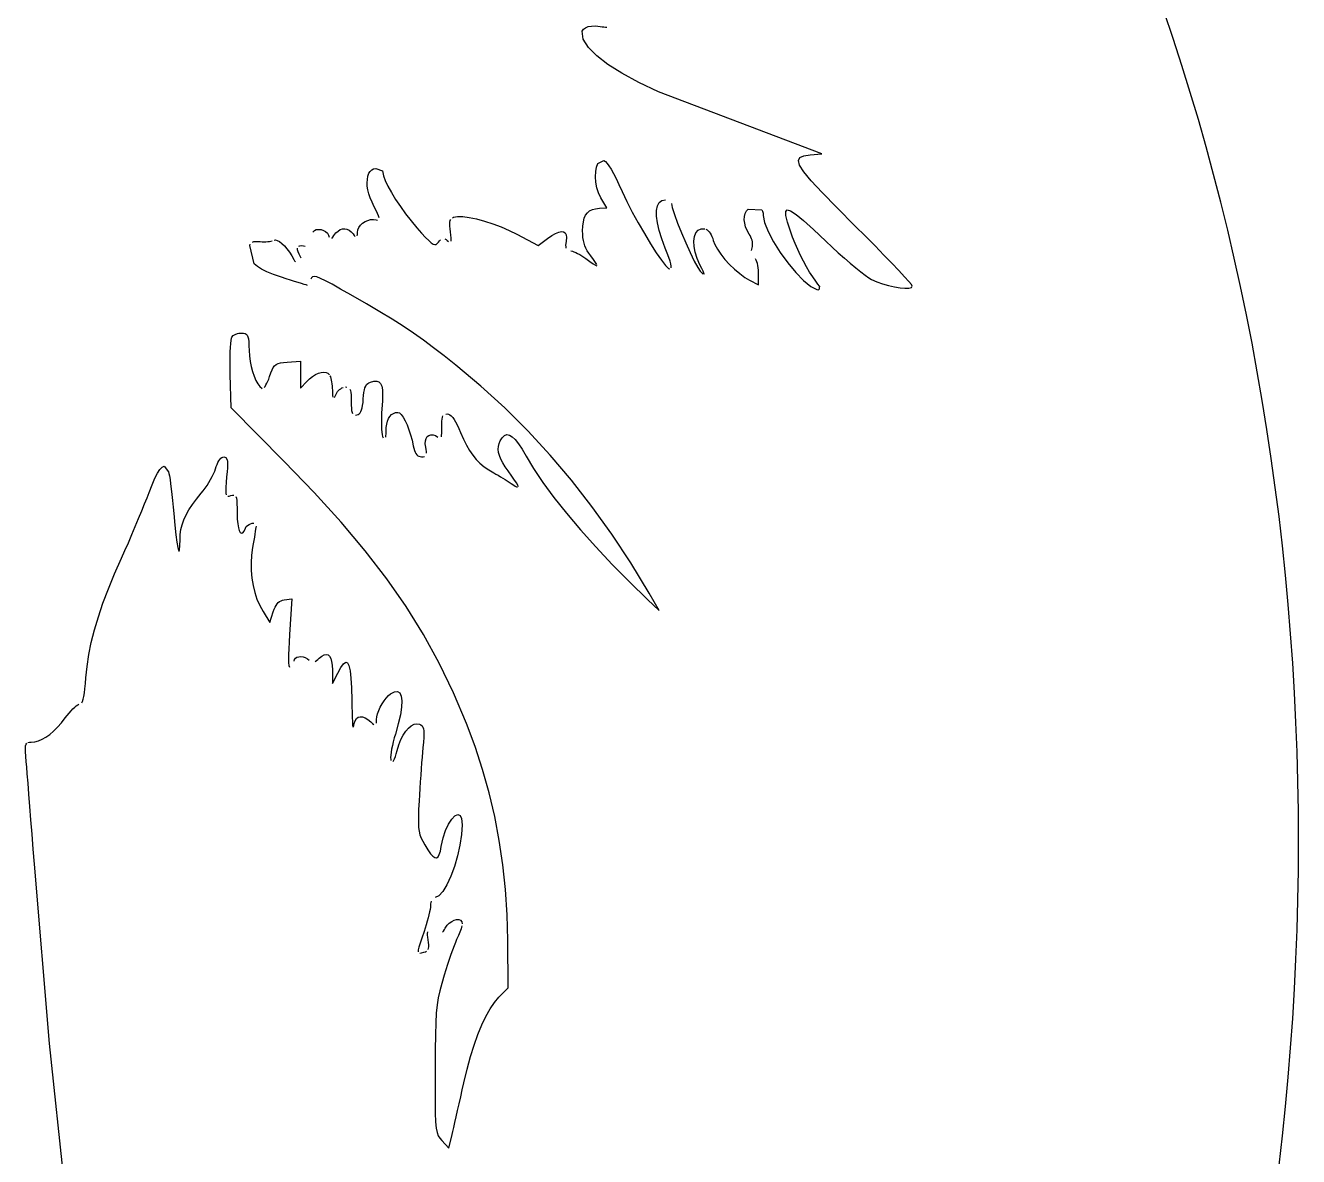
# Model space of a CAD drawing. Extents: x -128 to 128, y -84 to 84.
# Drawn here: x -58.8 to -33.46, y 42.57 to 65.08 of the extents above; entities that cross this region are included whole.
import ezdxf

# ---------------------------------------------------------------- set-up
doc = ezdxf.new("R2010")
doc.units = 0
doc.header["$MEASUREMENT"] = 0
doc.layers.get('0').update_dxf_attribs({"linetype": 'CONTINUOUS'})

msp = doc.modelspace()

# ---------------------------------------------------------------- linework, layer by layer
for p, q in [((-35.958, 64.817), (-36.137, 65.346)), ((-47.72, 64.963), (-47.695, 65.002)), ((-47.7, 64.802), (-47.72, 64.963)), ((-47.695, 65.002), (-47.654, 65.033)), ((-47.654, 65.033), (-47.6, 65.054)), ((-47.6, 65.054), (-47.532, 65.066)), ((-47.532, 65.066), (-47.452, 65.067)), ((-47.452, 65.067), (-47.361, 65.057)), ((-47.361, 65.057), (-47.321, 65.051)), ((-47.321, 65.051), (-47.286, 65.047)), ((-47.286, 65.047), (-47.253, 65.046)), ((-47.253, 65.046), (-47.226, 65.046)), ((-47.59, 64.64), (-47.7, 64.802)), ((-47.425, 64.474), (-47.59, 64.64)), ((-35.784, 64.283), (-35.958, 64.817)), ((-47.205, 64.303), (-47.425, 64.474)), ((-46.928, 64.126), (-47.205, 64.303)), ((-46.593, 63.943), (-46.928, 64.126)), ((-35.617, 63.746), (-35.784, 64.283)), ((-46.199, 63.754), (-46.593, 63.943)), ((-42.947, 62.522), (-46.199, 63.754)), ((-35.455, 63.205), (-35.617, 63.746)), ((-35.3, 62.66), (-35.455, 63.205)), ((-35.151, 62.111), (-35.3, 62.66)), ((-47.431, 62.261), (-47.404, 62.332)), ((-47.404, 62.332), (-47.287, 62.389)), ((-47.287, 62.389), (-47.256, 62.368)), ((-47.256, 62.368), (-47.222, 62.333)), ((-47.222, 62.333), (-47.185, 62.283)), ((-43.414, 62.39), (-43.385, 62.45)), ((-43.39, 62.299), (-43.414, 62.39)), ((-43.385, 62.45), (-43.306, 62.484)), ((-43.306, 62.484), (-43.183, 62.502)), ((-43.183, 62.502), (-42.947, 62.522)), ((-51.993, 62.012), (-51.981, 62.076)), ((-51.981, 62.076), (-51.961, 62.138)), ((-51.961, 62.138), (-51.939, 62.174)), ((-51.939, 62.174), (-51.907, 62.202)), ((-51.907, 62.202), (-51.868, 62.222)), ((-51.868, 62.222), (-51.826, 62.233)), ((-51.826, 62.233), (-51.692, 62.187)), ((-51.692, 62.187), (-51.684, 62.152)), ((-51.684, 62.152), (-51.672, 62.084)), ((-51.672, 62.084), (-51.638, 61.991)), ((-47.452, 62.069), (-47.447, 62.171)), ((-47.447, 62.171), (-47.431, 62.261)), ((-47.185, 62.283), (-47.143, 62.216)), ((-47.143, 62.216), (-47.097, 62.133)), ((-47.097, 62.133), (-47.045, 62.032)), ((-43.306, 62.168), (-43.39, 62.299)), ((-43.159, 61.988), (-43.306, 62.168)), ((-35.008, 61.559), (-35.151, 62.111)), ((-51.997, 61.947), (-51.993, 62.012)), ((-51.994, 61.878), (-51.997, 61.947)), ((-51.982, 61.806), (-51.994, 61.878)), ((-51.638, 61.991), (-51.585, 61.88)), ((-51.585, 61.88), (-51.515, 61.754)), ((-47.444, 61.96), (-47.452, 62.069)), ((-47.424, 61.85), (-47.444, 61.96)), ((-47.392, 61.745), (-47.424, 61.85)), ((-47.045, 62.032), (-46.987, 61.913)), ((-46.987, 61.913), (-46.924, 61.774)), ((-42.943, 61.754), (-43.159, 61.988)), ((-51.963, 61.729), (-51.982, 61.806)), ((-51.935, 61.648), (-51.963, 61.729)), ((-51.899, 61.562), (-51.935, 61.648)), ((-51.515, 61.754), (-51.431, 61.617)), ((-51.431, 61.617), (-51.335, 61.474)), ((-47.346, 61.65), (-47.392, 61.745)), ((-47.228, 61.449), (-47.346, 61.65)), ((-46.924, 61.774), (-46.83, 61.577)), ((-46.83, 61.577), (-46.721, 61.366)), ((-46.185, 61.552), (-46.132, 61.593)), ((-46.132, 61.593), (-46.063, 61.607)), ((-42.653, 61.456), (-42.943, 61.754)), ((-51.855, 61.469), (-51.899, 61.562)), ((-51.818, 61.395), (-51.855, 61.469)), ((-51.789, 61.335), (-51.818, 61.395)), ((-51.769, 61.288), (-51.789, 61.335)), ((-51.335, 61.474), (-51.231, 61.33)), ((-51.231, 61.33), (-51.121, 61.188)), ((-47.65, 61.301), (-47.614, 61.348)), ((-47.614, 61.348), (-47.57, 61.386)), ((-47.57, 61.386), (-47.515, 61.413)), ((-47.515, 61.413), (-47.451, 61.431)), ((-47.451, 61.431), (-47.375, 61.44)), ((-47.375, 61.44), (-47.228, 61.449)), ((-46.721, 61.366), (-46.603, 61.148)), ((-46.238, 61.284), (-46.237, 61.396)), ((-46.237, 61.396), (-46.22, 61.486)), ((-46.22, 61.486), (-46.185, 61.552)), ((-45.943, 61.536), (-45.927, 61.454)), ((-45.927, 61.454), (-45.884, 61.319)), ((-45.884, 61.319), (-45.82, 61.147)), ((-44.488, 61.277), (-44.474, 61.337)), ((-44.474, 61.337), (-44.449, 61.387)), ((-44.449, 61.387), (-44.413, 61.425)), ((-44.413, 61.425), (-44.144, 61.412)), ((-44.144, 61.412), (-44.128, 61.381)), ((-44.128, 61.381), (-44.117, 61.343)), ((-44.117, 61.343), (-44.114, 61.298)), ((-43.667, 61.377), (-43.636, 61.408)), ((-43.665, 61.295), (-43.667, 61.377)), ((-43.636, 61.408), (-43.569, 61.389)), ((-43.569, 61.389), (-43.462, 61.318)), ((-43.462, 61.318), (-43.311, 61.194)), ((-42.284, 61.087), (-42.653, 61.456)), ((-34.872, 61.004), (-35.008, 61.559)), ((-52.161, 61.058), (-52.129, 61.103)), ((-52.129, 61.103), (-52.088, 61.142)), ((-52.088, 61.142), (-52.039, 61.175)), ((-52.039, 61.175), (-51.986, 61.2)), ((-51.986, 61.2), (-51.93, 61.215)), ((-51.93, 61.215), (-51.873, 61.22)), ((-51.873, 61.22), (-51.817, 61.212)), ((-51.817, 61.212), (-51.79, 61.206)), ((-51.758, 61.253), (-51.769, 61.288)), ((-51.121, 61.188), (-51.008, 61.053)), ((-50.353, 61.128), (-50.35, 61.164)), ((-50.352, 61.084), (-50.353, 61.128)), ((-50.348, 61.032), (-50.352, 61.084)), ((-50.35, 61.164), (-50.343, 61.194)), ((-50.343, 61.194), (-50.333, 61.219)), ((-50.299, 61.253), (-50.276, 61.264)), ((-50.276, 61.264), (-50.201, 61.278)), ((-50.201, 61.278), (-50.096, 61.276)), ((-50.096, 61.276), (-49.968, 61.258)), ((-49.968, 61.258), (-49.822, 61.227)), ((-49.822, 61.227), (-49.664, 61.185)), ((-49.664, 61.185), (-49.499, 61.132)), ((-49.499, 61.132), (-49.333, 61.07)), ((-49.333, 61.07), (-49.171, 61.001)), ((-47.71, 60.99), (-47.706, 61.087)), ((-47.706, 61.087), (-47.695, 61.17)), ((-47.695, 61.17), (-47.677, 61.241)), ((-47.677, 61.241), (-47.65, 61.301)), ((-46.603, 61.148), (-46.48, 60.935)), ((-46.22, 61.152), (-46.238, 61.284)), ((-46.186, 61.001), (-46.22, 61.152)), ((-45.82, 61.147), (-45.741, 60.952)), ((-44.492, 61.211), (-44.488, 61.277)), ((-44.484, 61.141), (-44.492, 61.211)), ((-44.465, 61.068), (-44.484, 61.141)), ((-44.435, 60.996), (-44.465, 61.068)), ((-44.114, 61.298), (-44.088, 61.155)), ((-44.088, 61.155), (-44.016, 60.975)), ((-43.633, 61.165), (-43.665, 61.295)), ((-43.575, 60.986), (-43.633, 61.165)), ((-43.311, 61.194), (-43.115, 61.016)), ((-42.081, 60.883), (-42.284, 61.087)), ((-53.851, 60.804), (-53.822, 60.811)), ((-53.822, 60.811), (-53.785, 60.801)), ((-53.078, 60.967), (-53.048, 60.998)), ((-53.048, 60.998), (-53.009, 61.016)), ((-53.009, 61.016), (-52.963, 61.021)), ((-52.963, 61.021), (-52.914, 61.016)), ((-52.914, 61.016), (-52.867, 61.001)), ((-52.867, 61.001), (-52.824, 60.976)), ((-52.824, 60.976), (-52.789, 60.945)), ((-52.789, 60.945), (-52.765, 60.907)), ((-52.765, 60.907), (-52.756, 60.863)), ((-52.701, 60.841), (-52.682, 60.866)), ((-52.682, 60.866), (-52.658, 60.899)), ((-52.658, 60.899), (-52.618, 60.949)), ((-52.618, 60.949), (-52.575, 60.988)), ((-52.575, 60.988), (-52.532, 61.015)), ((-52.532, 61.015), (-52.488, 61.03)), ((-52.488, 61.03), (-52.444, 61.034)), ((-52.444, 61.034), (-52.4, 61.025)), ((-52.4, 61.025), (-52.357, 61.005)), ((-52.357, 61.005), (-52.316, 60.973)), ((-52.316, 60.973), (-52.276, 60.929)), ((-52.276, 60.929), (-52.253, 60.898)), ((-52.253, 60.898), (-52.234, 60.876)), ((-52.193, 60.89), (-52.191, 60.92)), ((-52.191, 60.92), (-52.19, 60.958)), ((-52.19, 60.958), (-52.182, 61.009)), ((-52.182, 61.009), (-52.161, 61.058)), ((-51.008, 61.053), (-50.913, 60.945)), ((-50.913, 60.945), (-50.835, 60.86)), ((-50.835, 60.86), (-50.773, 60.797)), ((-50.559, 60.793), (-50.54, 60.814)), ((-50.449, 60.83), (-50.428, 60.816)), ((-50.428, 60.816), (-50.403, 60.797)), ((-50.341, 60.972), (-50.348, 61.032)), ((-50.333, 60.905), (-50.341, 60.972)), ((-50.327, 60.852), (-50.333, 60.905)), ((-50.325, 60.812), (-50.327, 60.852)), ((-50.327, 60.785), (-50.325, 60.812)), ((-49.171, 61.001), (-49.02, 60.926)), ((-49.02, 60.926), (-48.595, 60.698)), ((-48.595, 60.698), (-48.407, 60.837)), ((-48.407, 60.837), (-48.321, 60.896)), ((-48.321, 60.896), (-48.246, 60.939)), ((-48.246, 60.939), (-48.182, 60.966)), ((-48.182, 60.966), (-48.129, 60.977)), ((-48.129, 60.977), (-48.088, 60.971)), ((-48.088, 60.971), (-48.058, 60.949)), ((-48.058, 60.949), (-48.04, 60.911)), ((-48.04, 60.911), (-48.033, 60.857)), ((-48.033, 60.857), (-48.038, 60.787)), ((-47.708, 60.923), (-47.71, 60.99)), ((-47.703, 60.861), (-47.708, 60.923)), ((-47.694, 60.802), (-47.703, 60.861)), ((-46.48, 60.935), (-46.358, 60.734)), ((-46.134, 60.833), (-46.186, 61.001)), ((-46.064, 60.649), (-46.134, 60.833)), ((-45.741, 60.952), (-45.655, 60.75)), ((-45.497, 60.787), (-45.484, 60.878)), ((-45.484, 60.878), (-45.456, 60.951)), ((-45.456, 60.951), (-45.412, 61.003)), ((-45.412, 61.003), (-45.352, 61.03)), ((-45.352, 61.03), (-45.277, 61.029)), ((-45.255, 61.022), (-45.232, 61.009)), ((-45.232, 61.009), (-45.211, 60.991)), ((-45.211, 60.991), (-45.19, 60.969)), ((-45.19, 60.969), (-45.17, 60.942)), ((-45.17, 60.942), (-45.152, 60.911)), ((-45.152, 60.911), (-45.135, 60.877)), ((-45.135, 60.877), (-45.121, 60.84)), ((-45.121, 60.84), (-45.109, 60.8)), ((-44.394, 60.926), (-44.435, 60.996)), ((-44.375, 60.897), (-44.394, 60.926)), ((-44.36, 60.867), (-44.375, 60.897)), ((-44.347, 60.835), (-44.36, 60.867)), ((-44.337, 60.803), (-44.347, 60.835)), ((-44.016, 60.975), (-43.909, 60.773)), ((-43.53, 60.864), (-43.575, 60.986)), ((-43.481, 60.741), (-43.53, 60.864)), ((-43.115, 61.016), (-42.868, 60.784)), ((-41.889, 60.69), (-42.081, 60.883)), ((-34.741, 60.446), (-34.872, 61.004)), ((-54.332, 60.697), (-54.327, 60.723)), ((-54.244, 60.338), (-54.332, 60.697)), ((-54.282, 60.769), (-54.255, 60.776)), ((-54.255, 60.776), (-54.22, 60.779)), ((-54.22, 60.779), (-54.177, 60.779)), ((-54.177, 60.779), (-54.126, 60.777)), ((-54.126, 60.777), (-54.088, 60.775)), ((-54.088, 60.775), (-54.049, 60.774)), ((-54.049, 60.774), (-54.012, 60.775)), ((-54.012, 60.775), (-53.976, 60.778)), ((-53.976, 60.778), (-53.943, 60.781)), ((-53.943, 60.781), (-53.913, 60.785)), ((-53.913, 60.785), (-53.888, 60.791)), ((-53.785, 60.801), (-53.742, 60.776)), ((-53.742, 60.776), (-53.695, 60.739)), ((-53.695, 60.739), (-53.645, 60.691)), ((-53.645, 60.691), (-53.594, 60.634)), ((-53.594, 60.634), (-53.544, 60.568)), ((-53.544, 60.568), (-53.497, 60.497)), ((-53.381, 60.614), (-53.383, 60.646)), ((-53.371, 60.574), (-53.381, 60.614)), ((-53.351, 60.527), (-53.371, 60.574)), ((-53.36, 60.687), (-53.336, 60.696)), ((-53.336, 60.696), (-53.303, 60.698)), ((-53.303, 60.698), (-53.261, 60.692)), ((-53.261, 60.692), (-53.234, 60.688)), ((-50.773, 60.797), (-50.724, 60.753)), ((-50.724, 60.753), (-50.684, 60.727)), ((-50.684, 60.727), (-50.653, 60.717)), ((-50.653, 60.717), (-50.627, 60.721)), ((-50.627, 60.721), (-50.603, 60.738)), ((-50.603, 60.738), (-50.579, 60.766)), ((-50.579, 60.766), (-50.559, 60.793)), ((-50.403, 60.797), (-50.378, 60.777)), ((-48.044, 60.742), (-48.047, 60.705)), ((-48.047, 60.705), (-48.046, 60.674)), ((-48.046, 60.674), (-48.042, 60.648)), ((-48.038, 60.787), (-48.044, 60.742)), ((-47.941, 60.595), (-47.914, 60.588)), ((-47.914, 60.588), (-47.882, 60.576)), ((-47.882, 60.576), (-47.847, 60.56)), ((-47.847, 60.56), (-47.808, 60.541)), ((-47.681, 60.747), (-47.694, 60.802)), ((-47.664, 60.695), (-47.681, 60.747)), ((-47.643, 60.644), (-47.664, 60.695)), ((-47.616, 60.594), (-47.643, 60.644)), ((-47.585, 60.544), (-47.616, 60.594)), ((-46.358, 60.734), (-46.244, 60.555)), ((-46.244, 60.555), (-46.142, 60.408)), ((-46.025, 60.549), (-46.064, 60.649)), ((-45.655, 60.75), (-45.568, 60.558)), ((-45.568, 60.558), (-45.487, 60.389)), ((-45.492, 60.682), (-45.497, 60.787)), ((-45.471, 60.565), (-45.492, 60.682)), ((-45.432, 60.441), (-45.471, 60.565)), ((-45.109, 60.8), (-45.078, 60.718)), ((-45.078, 60.718), (-45.026, 60.626)), ((-45.026, 60.626), (-44.958, 60.526)), ((-44.349, 60.599), (-44.345, 60.625)), ((-44.345, 60.625), (-44.337, 60.652)), ((-44.331, 60.772), (-44.337, 60.803)), ((-44.337, 60.652), (-44.331, 60.68)), ((-44.327, 60.74), (-44.331, 60.772)), ((-44.331, 60.68), (-44.327, 60.709)), ((-44.327, 60.709), (-44.327, 60.74)), ((-43.909, 60.773), (-43.775, 60.562)), ((-43.775, 60.562), (-43.625, 60.354)), ((-43.428, 60.62), (-43.481, 60.741)), ((-43.371, 60.5), (-43.428, 60.62)), ((-42.868, 60.784), (-42.745, 60.668)), ((-42.745, 60.668), (-42.622, 60.555)), ((-42.622, 60.555), (-42.5, 60.447)), ((-41.713, 60.509), (-41.889, 60.69)), ((-54.183, 60.28), (-54.244, 60.338)), ((-53.497, 60.497), (-53.455, 60.422)), ((-53.455, 60.422), (-53.441, 60.397)), ((-53.441, 60.397), (-53.425, 60.375)), ((-53.324, 60.471), (-53.351, 60.527)), ((-53.312, 60.447), (-53.324, 60.471)), ((-47.808, 60.541), (-47.768, 60.519)), ((-47.768, 60.519), (-47.727, 60.495)), ((-47.727, 60.495), (-47.686, 60.468)), ((-47.686, 60.468), (-47.646, 60.44)), ((-47.646, 60.44), (-47.563, 60.379)), ((-47.549, 60.493), (-47.585, 60.544)), ((-47.563, 60.379), (-47.499, 60.334)), ((-47.492, 60.418), (-47.549, 60.493)), ((-47.499, 60.334), (-47.454, 60.306)), ((-47.451, 60.361), (-47.492, 60.418)), ((-47.454, 60.306), (-47.428, 60.294)), ((-47.426, 60.321), (-47.451, 60.361)), ((-46.142, 60.408), (-46.058, 60.302)), ((-46.058, 60.302), (-45.998, 60.245)), ((-45.993, 60.463), (-46.025, 60.549)), ((-45.97, 60.391), (-45.993, 60.463)), ((-45.954, 60.332), (-45.97, 60.391)), ((-45.947, 60.287), (-45.954, 60.332)), ((-45.487, 60.389), (-45.418, 60.261)), ((-45.375, 60.312), (-45.432, 60.441)), ((-45.339, 60.242), (-45.375, 60.312)), ((-44.958, 60.526), (-44.876, 60.424)), ((-44.876, 60.424), (-44.783, 60.324)), ((-44.783, 60.324), (-44.685, 60.228)), ((-44.253, 60.407), (-44.266, 60.433)), ((-44.241, 60.375), (-44.253, 60.407)), ((-44.231, 60.339), (-44.241, 60.375)), ((-44.222, 60.299), (-44.231, 60.339)), ((-43.625, 60.354), (-43.467, 60.163)), ((-43.313, 60.385), (-43.371, 60.5)), ((-43.252, 60.275), (-43.313, 60.385)), ((-42.5, 60.447), (-42.384, 60.347)), ((-42.384, 60.347), (-42.274, 60.255)), ((-41.554, 60.345), (-41.713, 60.509)), ((-41.417, 60.2), (-41.554, 60.345)), ((-34.617, 59.885), (-34.741, 60.446)), ((-54.101, 60.226), (-54.183, 60.28)), ((-53.995, 60.175), (-54.101, 60.226)), ((-53.863, 60.124), (-53.995, 60.175)), ((-53.703, 60.069), (-53.863, 60.124)), ((-53.611, 60.039), (-53.703, 60.069)), ((-53.105, 60.059), (-53.117, 60.028)), ((-53.084, 60.079), (-53.105, 60.059)), ((-53.051, 60.084), (-53.084, 60.079)), ((-53.001, 60.073), (-53.051, 60.084)), ((-52.928, 60.045), (-53.001, 60.073)), ((-45.998, 60.245), (-45.973, 60.234)), ((-45.947, 60.255), (-45.947, 60.287)), ((-45.418, 60.261), (-45.368, 60.189)), ((-45.368, 60.189), (-45.335, 60.154)), ((-45.313, 60.188), (-45.339, 60.242)), ((-45.335, 60.154), (-45.31, 60.13)), ((-45.295, 60.15), (-45.313, 60.188)), ((-45.286, 60.125), (-45.295, 60.15)), ((-44.685, 60.228), (-44.583, 60.141)), ((-44.583, 60.141), (-44.482, 60.066)), ((-44.482, 60.066), (-44.385, 60.008)), ((-44.216, 60.256), (-44.222, 60.299)), ((-44.212, 60.211), (-44.216, 60.256)), ((-44.21, 60.166), (-44.212, 60.211)), ((-44.209, 59.917), (-44.21, 60.166)), ((-43.467, 60.163), (-43.312, 60.002)), ((-43.191, 60.171), (-43.252, 60.275)), ((-43.129, 60.075), (-43.191, 60.171)), ((-43.067, 59.989), (-43.129, 60.075)), ((-42.274, 60.255), (-42.174, 60.175)), ((-42.174, 60.175), (-42.087, 60.109)), ((-42.087, 60.109), (-42.015, 60.058)), ((-42.015, 60.058), (-41.961, 60.026)), ((-41.305, 60.079), (-41.417, 60.2)), ((-41.22, 59.985), (-41.305, 60.079)), ((-53.523, 60.012), (-53.611, 60.039)), ((-53.442, 59.986), (-53.523, 60.012)), ((-53.368, 59.963), (-53.442, 59.986)), ((-53.304, 59.943), (-53.368, 59.963)), ((-53.25, 59.926), (-53.304, 59.943)), ((-53.209, 59.914), (-53.25, 59.926)), ((-53.182, 59.906), (-53.209, 59.914)), ((-52.828, 59.997), (-52.928, 60.045)), ((-52.697, 59.927), (-52.828, 59.997)), ((-52.53, 59.834), (-52.697, 59.927)), ((-52.322, 59.716), (-52.53, 59.834)), ((-44.385, 60.008), (-44.209, 59.917)), ((-43.312, 60.002), (-43.168, 59.884)), ((-43.168, 59.884), (-43.046, 59.824)), ((-43.025, 59.932), (-43.067, 59.989)), ((-43.046, 59.824), (-43.01, 59.815)), ((-42.994, 59.888), (-43.025, 59.932)), ((-42.994, 59.888), (-43.01, 59.815)), ((-41.961, 60.026), (-41.857, 59.979)), ((-41.857, 59.979), (-41.742, 59.937)), ((-41.742, 59.937), (-41.622, 59.903)), ((-41.622, 59.903), (-41.503, 59.876)), ((-41.503, 59.876), (-41.392, 59.857)), ((-41.392, 59.857), (-41.295, 59.848)), ((-41.295, 59.848), (-41.218, 59.85)), ((-41.167, 59.921), (-41.22, 59.985)), ((-41.218, 59.85), (-41.167, 59.864)), ((-41.149, 59.891), (-41.167, 59.921)), ((-41.167, 59.864), (-41.149, 59.891)), ((-34.499, 59.321), (-34.617, 59.885)), ((-52.013, 59.538), (-52.322, 59.716)), ((-51.742, 59.379), (-52.013, 59.538)), ((-51.502, 59.232), (-51.742, 59.379)), ((-34.387, 58.755), (-34.499, 59.321)), ((-51.283, 59.093), (-51.502, 59.232)), ((-51.077, 58.956), (-51.283, 59.093)), ((-54.713, 58.748), (-54.707, 58.809)), ((-54.707, 58.809), (-54.699, 58.854)), ((-54.699, 58.854), (-54.69, 58.879)), ((-54.69, 58.879), (-54.664, 58.906)), ((-54.664, 58.906), (-54.625, 58.929)), ((-54.625, 58.929), (-54.577, 58.947)), ((-54.577, 58.947), (-54.551, 58.952)), ((-54.551, 58.952), (-54.525, 58.956)), ((-54.525, 58.956), (-54.498, 58.957)), ((-54.498, 58.957), (-54.459, 58.956)), ((-54.459, 58.956), (-54.428, 58.95)), ((-54.428, 58.95), (-54.403, 58.938)), ((-54.403, 58.938), (-54.384, 58.917)), ((-54.384, 58.917), (-54.37, 58.885)), ((-54.37, 58.885), (-54.361, 58.841)), ((-54.361, 58.841), (-54.354, 58.782)), ((-54.354, 58.782), (-54.35, 58.706)), ((-50.878, 58.815), (-51.077, 58.956)), ((-50.676, 58.666), (-50.878, 58.815)), ((-54.725, 58.48), (-54.722, 58.581)), ((-54.722, 58.581), (-54.718, 58.671)), ((-54.718, 58.671), (-54.713, 58.748)), ((-54.35, 58.706), (-54.346, 58.611)), ((-54.346, 58.611), (-54.34, 58.502)), ((-50.464, 58.502), (-50.676, 58.666)), ((-34.282, 58.185), (-34.387, 58.755)), ((-54.726, 58.371), (-54.725, 58.48)), ((-54.725, 58.255), (-54.726, 58.371)), ((-54.34, 58.502), (-54.325, 58.394)), ((-54.325, 58.394), (-54.304, 58.289)), ((-54.304, 58.289), (-54.278, 58.19)), ((-53.89, 58.226), (-53.866, 58.273)), ((-53.866, 58.273), (-53.84, 58.308)), ((-53.84, 58.308), (-53.808, 58.333)), ((-53.808, 58.333), (-53.77, 58.351)), ((-53.77, 58.351), (-53.722, 58.363)), ((-53.722, 58.363), (-53.662, 58.371)), ((-53.662, 58.371), (-53.587, 58.377)), ((-53.587, 58.377), (-53.324, 58.397)), ((-53.324, 58.397), (-53.324, 58.129)), ((-50.233, 58.319), (-50.464, 58.502)), ((-49.737, 57.904), (-50.233, 58.319)), ((-54.723, 58.134), (-54.725, 58.255)), ((-54.707, 57.469), (-54.723, 58.134)), ((-54.278, 58.19), (-54.246, 58.098)), ((-54.246, 58.098), (-54.211, 58.016)), ((-53.974, 57.998), (-53.956, 58.042)), ((-53.956, 58.042), (-53.939, 58.09)), ((-53.939, 58.09), (-53.913, 58.166)), ((-53.913, 58.166), (-53.89, 58.226)), ((-53.324, 58.129), (-53.324, 57.861)), ((-53.2, 57.994), (-53.143, 58.05)), ((-53.143, 58.05), (-53.084, 58.096)), ((-53.084, 58.096), (-53.024, 58.133)), ((-53.024, 58.133), (-52.966, 58.16)), ((-52.966, 58.16), (-52.911, 58.176)), ((-52.911, 58.176), (-52.86, 58.182)), ((-52.86, 58.182), (-52.815, 58.176)), ((-52.815, 58.176), (-52.777, 58.158)), ((-52.777, 58.158), (-52.749, 58.128)), ((-52.739, 58.109), (-52.73, 58.085)), ((-52.73, 58.085), (-52.721, 58.055)), ((-52.721, 58.055), (-52.713, 58.021)), ((-52.713, 58.021), (-52.706, 57.984)), ((-34.183, 57.614), (-34.282, 58.185)), ((-54.211, 58.016), (-54.171, 57.947)), ((-54.171, 57.947), (-54.13, 57.894)), ((-54.13, 57.894), (-54.087, 57.857)), ((-54.045, 57.876), (-54.028, 57.897)), ((-54.028, 57.897), (-54.011, 57.925)), ((-54.011, 57.925), (-53.992, 57.959)), ((-53.992, 57.959), (-53.974, 57.998)), ((-53.324, 57.861), (-53.2, 57.994)), ((-52.706, 57.984), (-52.7, 57.945)), ((-52.7, 57.945), (-52.695, 57.904)), ((-52.695, 57.904), (-52.692, 57.863)), ((-52.692, 57.863), (-52.69, 57.822)), ((-52.69, 57.822), (-52.688, 57.761)), ((-52.616, 57.743), (-52.602, 57.768)), ((-52.602, 57.768), (-52.585, 57.792)), ((-52.585, 57.792), (-52.566, 57.815)), ((-52.566, 57.815), (-52.545, 57.834)), ((-52.545, 57.834), (-52.522, 57.851)), ((-52.522, 57.851), (-52.499, 57.866)), ((-52.499, 57.866), (-52.476, 57.876)), ((-52.431, 57.885), (-52.402, 57.883)), ((-52.343, 57.843), (-52.331, 57.815)), ((-52.331, 57.815), (-52.323, 57.777)), ((-52.323, 57.777), (-52.318, 57.729)), ((-52.069, 57.716), (-52.062, 57.776)), ((-52.062, 57.776), (-52.052, 57.827)), ((-52.052, 57.827), (-52.041, 57.869)), ((-52.041, 57.869), (-52.026, 57.903)), ((-52.026, 57.903), (-52.008, 57.931)), ((-52.008, 57.931), (-51.987, 57.952)), ((-51.987, 57.952), (-51.962, 57.969)), ((-51.962, 57.969), (-51.933, 57.98)), ((-51.933, 57.98), (-51.864, 57.998)), ((-51.864, 57.998), (-51.808, 58.001)), ((-51.808, 58.001), (-51.763, 57.988)), ((-51.763, 57.988), (-51.731, 57.957)), ((-51.731, 57.957), (-51.708, 57.904)), ((-51.708, 57.904), (-51.695, 57.83)), ((-51.695, 57.83), (-51.69, 57.73)), ((-49.26, 57.468), (-49.737, 57.904)), ((-52.688, 57.761), (-52.686, 57.714)), ((-52.686, 57.714), (-52.683, 57.681)), ((-52.65, 57.676), (-52.635, 57.704)), ((-52.635, 57.704), (-52.616, 57.743)), ((-52.318, 57.729), (-52.315, 57.669)), ((-52.315, 57.669), (-52.315, 57.596)), ((-52.315, 57.596), (-52.314, 57.523)), ((-52.314, 57.523), (-52.311, 57.464)), ((-52.096, 57.468), (-52.087, 57.518)), ((-52.087, 57.518), (-52.08, 57.577)), ((-52.08, 57.577), (-52.075, 57.646)), ((-52.075, 57.646), (-52.069, 57.716)), ((-51.694, 57.604), (-51.704, 57.449)), ((-51.69, 57.73), (-51.694, 57.604)), ((-34.09, 57.04), (-34.183, 57.614)), ((-53.647, 56.399), (-54.707, 57.469)), ((-52.311, 57.464), (-52.306, 57.416)), ((-52.306, 57.416), (-52.299, 57.38)), ((-52.299, 57.38), (-52.288, 57.354)), ((-52.232, 57.326), (-52.204, 57.329)), ((-52.204, 57.329), (-52.178, 57.337)), ((-52.178, 57.337), (-52.156, 57.35)), ((-52.156, 57.35), (-52.137, 57.369)), ((-52.137, 57.369), (-52.121, 57.394)), ((-52.121, 57.394), (-52.107, 57.427)), ((-52.107, 57.427), (-52.096, 57.468)), ((-51.713, 57.276), (-51.714, 57.194)), ((-51.709, 57.361), (-51.713, 57.276)), ((-51.704, 57.449), (-51.709, 57.361)), ((-51.571, 57.256), (-51.544, 57.3)), ((-51.544, 57.3), (-51.512, 57.334)), ((-51.512, 57.334), (-51.475, 57.36)), ((-51.475, 57.36), (-51.434, 57.375)), ((-51.434, 57.375), (-51.388, 57.38)), ((-51.388, 57.38), (-51.356, 57.368)), ((-51.356, 57.368), (-51.32, 57.335)), ((-51.32, 57.335), (-51.281, 57.282)), ((-51.281, 57.282), (-51.242, 57.212)), ((-50.506, 57.247), (-50.498, 57.282)), ((-50.498, 57.282), (-50.488, 57.309)), ((-50.431, 57.347), (-50.403, 57.349)), ((-50.403, 57.349), (-50.377, 57.345)), ((-50.377, 57.345), (-50.35, 57.332)), ((-50.35, 57.332), (-50.323, 57.31)), ((-50.323, 57.31), (-50.295, 57.28)), ((-50.295, 57.28), (-50.266, 57.239)), ((-48.8, 57.011), (-49.26, 57.468)), ((-51.714, 57.194), (-51.714, 57.117)), ((-51.714, 57.117), (-51.711, 57.048)), ((-51.711, 57.048), (-51.706, 56.987)), ((-51.622, 57.005), (-51.618, 57.079)), ((-51.618, 57.079), (-51.608, 57.145)), ((-51.608, 57.145), (-51.592, 57.205)), ((-51.592, 57.205), (-51.571, 57.256)), ((-51.242, 57.212), (-51.204, 57.129)), ((-51.204, 57.129), (-51.167, 57.035)), ((-51.167, 57.035), (-51.133, 56.933)), ((-50.512, 57.148), (-50.51, 57.203)), ((-50.511, 57.082), (-50.512, 57.148)), ((-50.512, 56.964), (-50.511, 57.016)), ((-50.511, 57.016), (-50.511, 57.082)), ((-50.51, 57.203), (-50.506, 57.247)), ((-50.266, 57.239), (-50.237, 57.19)), ((-50.237, 57.19), (-50.206, 57.13)), ((-50.206, 57.13), (-50.173, 57.059)), ((-50.173, 57.059), (-50.139, 56.979)), ((-48.358, 56.531), (-48.8, 57.011)), ((-34.004, 56.464), (-34.09, 57.04)), ((-51.706, 56.987), (-51.7, 56.937)), ((-51.7, 56.937), (-51.692, 56.899)), ((-51.692, 56.899), (-51.682, 56.874)), ((-51.628, 56.883), (-51.625, 56.915)), ((-51.625, 56.915), (-51.622, 56.955)), ((-51.622, 56.955), (-51.622, 57.005)), ((-51.133, 56.933), (-51.104, 56.826)), ((-51.104, 56.826), (-51.08, 56.716)), ((-50.841, 56.753), (-50.838, 56.811)), ((-50.832, 56.686), (-50.841, 56.753)), ((-50.838, 56.811), (-50.823, 56.859)), ((-50.823, 56.859), (-50.8, 56.897)), ((-50.8, 56.897), (-50.768, 56.922)), ((-50.768, 56.922), (-50.73, 56.935)), ((-50.73, 56.935), (-50.686, 56.934)), ((-50.686, 56.934), (-50.639, 56.917)), ((-50.639, 56.917), (-50.589, 56.884)), ((-50.52, 56.892), (-50.515, 56.922)), ((-50.515, 56.922), (-50.512, 56.964)), ((-50.139, 56.979), (-50.082, 56.846)), ((-50.082, 56.846), (-50.023, 56.728)), ((-49.386, 56.703), (-49.373, 56.758)), ((-49.373, 56.758), (-49.351, 56.81)), ((-49.351, 56.81), (-49.308, 56.876)), ((-49.308, 56.876), (-49.263, 56.918)), ((-49.263, 56.918), (-49.215, 56.936)), ((-49.215, 56.936), (-49.164, 56.929)), ((-49.164, 56.929), (-49.109, 56.896)), ((-49.109, 56.896), (-49.049, 56.839)), ((-49.049, 56.839), (-48.984, 56.755)), ((-48.984, 56.755), (-48.913, 56.646)), ((-51.08, 56.716), (-51.069, 56.666)), ((-51.069, 56.666), (-51.057, 56.623)), ((-51.057, 56.623), (-51.044, 56.588)), ((-51.044, 56.588), (-51.029, 56.558)), ((-51.029, 56.558), (-51.011, 56.535)), ((-51.011, 56.535), (-50.992, 56.518)), ((-50.992, 56.518), (-50.969, 56.506)), ((-50.969, 56.506), (-50.944, 56.499)), ((-50.944, 56.499), (-50.915, 56.497)), ((-50.883, 56.498), (-50.858, 56.503)), ((-50.822, 56.638), (-50.832, 56.686)), ((-50.816, 56.598), (-50.822, 56.638)), ((-50.815, 56.566), (-50.816, 56.598)), ((-50.023, 56.728), (-49.962, 56.623)), ((-49.962, 56.623), (-49.897, 56.528)), ((-49.897, 56.528), (-49.828, 56.444)), ((-49.388, 56.645), (-49.386, 56.703)), ((-49.381, 56.584), (-49.388, 56.645)), ((-49.364, 56.519), (-49.381, 56.584)), ((-49.336, 56.449), (-49.364, 56.519)), ((-48.913, 56.646), (-48.836, 56.51)), ((-48.836, 56.51), (-48.688, 56.26)), ((-47.932, 56.03), (-48.358, 56.531)), ((-56.122, 56.241), (-56.078, 56.287)), ((-56.078, 56.287), (-56.039, 56.306)), ((-56.039, 56.306), (-55.948, 56.198)), ((-55.032, 56.211), (-55.016, 56.258)), ((-55.016, 56.258), (-55.001, 56.302)), ((-55.001, 56.302), (-54.984, 56.343)), ((-54.984, 56.343), (-54.967, 56.381)), ((-54.967, 56.381), (-54.948, 56.414)), ((-54.948, 56.414), (-54.928, 56.443)), ((-54.928, 56.443), (-54.908, 56.466)), ((-54.908, 56.466), (-54.888, 56.483)), ((-54.888, 56.483), (-54.85, 56.497)), ((-54.85, 56.497), (-54.809, 56.484)), ((-54.809, 56.484), (-54.785, 56.438)), ((-54.785, 56.438), (-54.779, 56.399)), ((-54.78, 56.279), (-54.785, 56.195)), ((-54.778, 56.346), (-54.78, 56.279)), ((-54.779, 56.399), (-54.778, 56.346)), ((-53.051, 55.782), (-53.647, 56.399)), ((-50.915, 56.497), (-50.883, 56.498)), ((-49.828, 56.444), (-49.752, 56.368)), ((-49.752, 56.368), (-49.669, 56.299)), ((-49.669, 56.299), (-49.577, 56.235)), ((-49.299, 56.376), (-49.336, 56.449)), ((-49.251, 56.297), (-49.299, 56.376)), ((-49.192, 56.213), (-49.251, 56.297)), ((-48.688, 56.26), (-48.503, 55.984)), ((-33.924, 55.886), (-34.004, 56.464)), ((-56.277, 55.941), (-56.221, 56.068)), ((-56.221, 56.068), (-56.169, 56.168)), ((-56.169, 56.168), (-56.122, 56.241)), ((-55.948, 56.198), (-55.941, 56.166)), ((-55.941, 56.166), (-55.932, 56.114)), ((-55.932, 56.114), (-55.921, 56.043)), ((-55.921, 56.043), (-55.91, 55.956)), ((-55.147, 55.986), (-55.112, 56.045)), ((-55.112, 56.045), (-55.081, 56.103)), ((-55.081, 56.103), (-55.054, 56.159)), ((-55.054, 56.159), (-55.032, 56.211)), ((-54.794, 56.094), (-54.804, 55.981)), ((-54.785, 56.195), (-54.794, 56.094)), ((-49.577, 56.235), (-49.476, 56.175)), ((-49.476, 56.175), (-49.434, 56.152)), ((-49.434, 56.152), (-49.389, 56.127)), ((-49.389, 56.127), (-49.343, 56.1)), ((-49.343, 56.1), (-49.297, 56.072)), ((-49.297, 56.072), (-49.252, 56.044)), ((-49.252, 56.044), (-49.208, 56.017)), ((-49.208, 56.017), (-49.168, 55.991)), ((-49.119, 56.112), (-49.192, 56.213)), ((-49.062, 56.031), (-49.119, 56.112)), ((-49.021, 55.968), (-49.062, 56.031)), ((-47.523, 55.505), (-47.932, 56.03)), ((-56.377, 55.682), (-56.337, 55.787)), ((-56.337, 55.787), (-56.277, 55.941)), ((-55.91, 55.956), (-55.898, 55.855)), ((-55.898, 55.855), (-55.885, 55.744)), ((-55.885, 55.744), (-55.872, 55.623)), ((-55.394, 55.654), (-55.3, 55.769)), ((-55.3, 55.769), (-55.261, 55.817)), ((-55.261, 55.817), (-55.222, 55.871)), ((-55.222, 55.871), (-55.183, 55.927)), ((-55.183, 55.927), (-55.147, 55.986)), ((-54.811, 55.891), (-54.813, 55.823)), ((-54.813, 55.823), (-54.811, 55.774)), ((-54.804, 55.981), (-54.811, 55.891)), ((-54.811, 55.774), (-54.803, 55.741)), ((-52.516, 55.193), (-53.051, 55.782)), ((-49.168, 55.991), (-49.131, 55.967)), ((-49.131, 55.967), (-49.1, 55.945)), ((-49.1, 55.945), (-49.05, 55.911)), ((-49.05, 55.911), (-49.014, 55.891)), ((-48.996, 55.924), (-49.021, 55.968)), ((-48.986, 55.896), (-48.996, 55.924)), ((-48.503, 55.984), (-48.283, 55.687)), ((-33.85, 55.307), (-33.924, 55.886)), ((-56.483, 55.418), (-56.427, 55.557)), ((-56.427, 55.557), (-56.377, 55.682)), ((-55.872, 55.623), (-55.859, 55.496)), ((-55.859, 55.496), (-55.847, 55.365)), ((-55.544, 55.441), (-55.475, 55.545)), ((-55.475, 55.545), (-55.394, 55.654)), ((-54.77, 55.714), (-54.743, 55.715)), ((-54.743, 55.715), (-54.709, 55.723)), ((-54.709, 55.723), (-54.675, 55.73)), ((-54.675, 55.73), (-54.648, 55.73)), ((-54.611, 55.703), (-54.6, 55.671)), ((-54.6, 55.671), (-54.593, 55.624)), ((-54.593, 55.624), (-54.588, 55.559)), ((-54.588, 55.559), (-54.586, 55.475)), ((-48.283, 55.687), (-48.032, 55.371)), ((-47.129, 54.956), (-47.523, 55.505)), ((-56.611, 55.11), (-56.545, 55.267)), ((-56.545, 55.267), (-56.483, 55.418)), ((-55.847, 55.365), (-55.824, 55.135)), ((-55.679, 55.145), (-55.645, 55.242)), ((-55.645, 55.242), (-55.6, 55.341)), ((-55.6, 55.341), (-55.544, 55.441)), ((-54.586, 55.475), (-54.586, 55.369)), ((-54.586, 55.369), (-54.583, 55.256)), ((-54.583, 55.256), (-54.574, 55.16)), ((-48.032, 55.371), (-47.752, 55.042)), ((-33.783, 54.726), (-33.85, 55.307)), ((-56.68, 54.948), (-56.611, 55.11)), ((-55.824, 55.135), (-55.803, 54.945)), ((-55.717, 54.95), (-55.703, 55.048)), ((-55.703, 55.048), (-55.679, 55.145)), ((-54.574, 55.16), (-54.561, 55.083)), ((-54.561, 55.083), (-54.544, 55.026)), ((-54.544, 55.026), (-54.523, 54.989)), ((-54.523, 54.989), (-54.499, 54.975)), ((-54.499, 54.975), (-54.474, 54.985)), ((-54.474, 54.985), (-54.447, 55.018)), ((-54.447, 55.018), (-54.419, 55.078)), ((-54.419, 55.078), (-54.403, 55.107)), ((-54.403, 55.107), (-54.378, 55.131)), ((-54.378, 55.131), (-54.348, 55.151)), ((-54.348, 55.151), (-54.316, 55.165)), ((-54.316, 55.165), (-54.284, 55.173)), ((-54.284, 55.173), (-54.254, 55.174)), ((-54.223, 55.01), (-54.232, 54.957)), ((-54.217, 55.055), (-54.223, 55.01)), ((-54.211, 55.091), (-54.217, 55.055)), ((-54.208, 55.116), (-54.211, 55.091)), ((-52.037, 54.624), (-52.516, 55.193)), ((-47.752, 55.042), (-47.447, 54.701)), ((-56.819, 54.63), (-56.75, 54.787)), ((-56.75, 54.787), (-56.68, 54.948)), ((-55.803, 54.945), (-55.783, 54.796)), ((-55.783, 54.796), (-55.766, 54.69)), ((-55.723, 54.721), (-55.721, 54.85)), ((-55.721, 54.85), (-55.717, 54.95)), ((-54.264, 54.764), (-54.276, 54.692)), ((-54.252, 54.832), (-54.264, 54.764)), ((-54.241, 54.897), (-54.252, 54.832)), ((-54.232, 54.957), (-54.241, 54.897)), ((-46.75, 54.383), (-47.129, 54.956)), ((-33.722, 54.143), (-33.783, 54.726)), ((-57.025, 54.166), (-56.886, 54.481)), ((-56.886, 54.481), (-56.819, 54.63)), ((-55.766, 54.69), (-55.75, 54.628)), ((-55.738, 54.611), (-55.729, 54.642)), ((-55.729, 54.642), (-55.723, 54.721)), ((-54.297, 54.537), (-54.307, 54.384)), ((-54.276, 54.692), (-54.297, 54.537)), ((-51.608, 54.067), (-52.037, 54.624)), ((-47.447, 54.701), (-47.121, 54.355)), ((-54.307, 54.384), (-54.305, 54.232)), ((-54.305, 54.232), (-54.293, 54.083)), ((-47.121, 54.355), (-46.777, 54.006)), ((-46.386, 53.785), (-46.75, 54.383)), ((-57.148, 53.866), (-57.025, 54.166)), ((-54.293, 54.083), (-54.269, 53.938)), ((-51.223, 53.514), (-51.608, 54.067)), ((-46.777, 54.006), (-46.417, 53.658)), ((-33.667, 53.559), (-33.722, 54.143)), ((-57.255, 53.582), (-57.148, 53.866)), ((-54.269, 53.938), (-54.235, 53.798)), ((-54.235, 53.798), (-54.19, 53.664)), ((-46.184, 53.438), (-46.386, 53.785)), ((-57.347, 53.31), (-57.255, 53.582)), ((-54.19, 53.664), (-54.135, 53.537)), ((-54.135, 53.537), (-54.069, 53.419)), ((-53.866, 53.414), (-53.849, 53.461)), ((-53.849, 53.461), (-53.831, 53.503)), ((-53.831, 53.503), (-53.811, 53.538)), ((-53.811, 53.538), (-53.789, 53.569)), ((-53.789, 53.569), (-53.766, 53.594)), ((-53.766, 53.594), (-53.74, 53.614)), ((-53.74, 53.614), (-53.712, 53.63)), ((-53.712, 53.63), (-53.681, 53.641)), ((-53.681, 53.641), (-53.647, 53.648)), ((-53.647, 53.648), (-53.496, 53.669)), ((-53.496, 53.669), (-53.542, 52.963)), ((-50.877, 52.957), (-51.223, 53.514)), ((-46.417, 53.658), (-46.184, 53.438)), ((-33.619, 52.973), (-33.667, 53.559)), ((-57.425, 53.05), (-57.347, 53.31)), ((-54.069, 53.419), (-53.935, 53.201)), ((-53.935, 53.201), (-53.866, 53.414)), ((-57.487, 52.8), (-57.425, 53.05)), ((-53.542, 52.963), (-53.551, 52.806)), ((-50.565, 52.389), (-50.877, 52.957)), ((-33.577, 52.387), (-33.619, 52.973)), ((-57.536, 52.559), (-57.487, 52.8)), ((-53.551, 52.806), (-53.558, 52.672)), ((-57.572, 52.325), (-57.536, 52.559)), ((-53.558, 52.672), (-53.562, 52.559)), ((-53.562, 52.559), (-53.562, 52.468)), ((-53.562, 52.468), (-53.56, 52.397)), ((-53.45, 52.432), (-53.443, 52.465)), ((-53.443, 52.465), (-53.424, 52.49)), ((-53.424, 52.49), (-53.395, 52.508)), ((-53.395, 52.508), (-53.359, 52.518)), ((-53.359, 52.518), (-53.317, 52.521)), ((-53.317, 52.521), (-53.273, 52.515)), ((-53.273, 52.515), (-53.229, 52.501)), ((-53.229, 52.501), (-53.186, 52.479)), ((-53.186, 52.479), (-53.149, 52.449)), ((-53.008, 52.441), (-52.981, 52.461)), ((-52.981, 52.461), (-52.951, 52.486)), ((-52.951, 52.486), (-52.897, 52.529)), ((-52.897, 52.529), (-52.85, 52.555)), ((-52.85, 52.555), (-52.808, 52.564)), ((-52.808, 52.564), (-52.773, 52.555)), ((-52.773, 52.555), (-52.744, 52.529)), ((-52.744, 52.529), (-52.721, 52.485)), ((-52.721, 52.485), (-52.704, 52.425)), ((-57.595, 52.097), (-57.572, 52.325)), ((-53.56, 52.397), (-53.554, 52.345)), ((-53.554, 52.345), (-53.545, 52.312)), ((-53.032, 52.426), (-53.008, 52.441)), ((-52.704, 52.425), (-52.694, 52.347)), ((-52.694, 52.347), (-52.689, 52.251)), ((-52.689, 52.251), (-52.685, 51.987)), ((-52.583, 52.192), (-52.522, 52.305)), ((-52.522, 52.305), (-52.469, 52.377)), ((-52.469, 52.377), (-52.425, 52.408)), ((-52.425, 52.408), (-52.389, 52.396)), ((-52.389, 52.396), (-52.36, 52.34)), ((-52.36, 52.34), (-52.337, 52.239)), ((-52.337, 52.239), (-52.321, 52.092)), ((-50.281, 51.801), (-50.565, 52.389)), ((-33.542, 51.8), (-33.577, 52.387)), ((-57.614, 51.882), (-57.604, 51.982)), ((-57.604, 51.982), (-57.595, 52.097)), ((-52.685, 51.987), (-52.583, 52.192)), ((-52.321, 52.092), (-52.31, 51.898)), ((-57.65, 51.672), (-57.637, 51.728)), ((-57.637, 51.728), (-57.625, 51.798)), ((-57.625, 51.798), (-57.614, 51.882)), ((-52.31, 51.898), (-52.304, 51.656)), ((-51.661, 51.641), (-51.619, 51.696)), ((-51.619, 51.696), (-51.574, 51.744)), ((-51.574, 51.744), (-51.53, 51.781)), ((-51.53, 51.781), (-51.452, 51.822)), ((-51.452, 51.822), (-51.391, 51.826)), ((-51.391, 51.826), (-51.347, 51.797)), ((-51.347, 51.797), (-51.319, 51.734)), ((-51.319, 51.734), (-51.308, 51.639)), ((-50.019, 51.186), (-50.281, 51.801)), ((-33.513, 51.212), (-33.542, 51.8)), ((-57.928, 51.396), (-57.89, 51.439)), ((-57.89, 51.439), (-57.853, 51.478)), ((-57.853, 51.478), (-57.818, 51.511)), ((-57.818, 51.511), (-57.786, 51.539)), ((-57.786, 51.539), (-57.757, 51.559)), ((-57.757, 51.559), (-57.734, 51.572)), ((-57.679, 51.6), (-57.664, 51.629)), ((-57.664, 51.629), (-57.65, 51.672)), ((-52.304, 51.656), (-52.302, 51.526)), ((-52.302, 51.526), (-52.299, 51.411)), ((-51.79, 51.384), (-51.767, 51.448)), ((-51.767, 51.448), (-51.737, 51.514)), ((-51.737, 51.514), (-51.701, 51.579)), ((-51.701, 51.579), (-51.661, 51.641)), ((-51.314, 51.515), (-51.337, 51.362)), ((-51.308, 51.639), (-51.314, 51.515)), ((-58.16, 51.114), (-58.082, 51.201)), ((-58.082, 51.201), (-58.006, 51.299)), ((-58.006, 51.299), (-57.967, 51.349)), ((-57.967, 51.349), (-57.928, 51.396)), ((-52.299, 51.411), (-52.296, 51.31)), ((-52.296, 51.31), (-52.292, 51.227)), ((-52.292, 51.227), (-52.288, 51.162)), ((-52.269, 51.119), (-52.256, 51.189)), ((-52.256, 51.189), (-52.235, 51.245)), ((-52.235, 51.245), (-52.208, 51.286)), ((-52.208, 51.286), (-52.175, 51.312)), ((-52.175, 51.312), (-52.136, 51.323)), ((-52.136, 51.323), (-52.091, 51.32)), ((-52.091, 51.32), (-52.04, 51.302)), ((-52.04, 51.302), (-51.985, 51.268)), ((-51.985, 51.268), (-51.925, 51.22)), ((-51.925, 51.22), (-51.893, 51.191)), ((-51.893, 51.191), (-51.867, 51.17)), ((-51.812, 51.193), (-51.81, 51.226)), ((-51.81, 51.269), (-51.805, 51.323)), ((-51.81, 51.226), (-51.81, 51.269)), ((-51.805, 51.323), (-51.79, 51.384)), ((-51.378, 51.183), (-51.436, 50.978)), ((-51.337, 51.362), (-51.378, 51.183)), ((-51.065, 51.174), (-51.009, 51.184)), ((-51.009, 51.184), (-50.955, 51.174)), ((-49.849, 50.734), (-50.019, 51.186)), ((-33.491, 50.623), (-33.513, 51.212)), ((-58.391, 50.918), (-58.314, 50.973)), ((-58.314, 50.973), (-58.237, 51.038)), ((-58.237, 51.038), (-58.16, 51.114)), ((-52.288, 51.162), (-52.283, 51.118)), ((-51.436, 50.978), (-51.459, 50.901)), ((-51.326, 50.869), (-51.28, 50.96)), ((-51.28, 50.96), (-51.229, 51.037)), ((-51.229, 51.037), (-51.176, 51.099)), ((-51.176, 51.099), (-51.121, 51.145)), ((-51.121, 51.145), (-51.065, 51.174)), ((-50.955, 51.174), (-50.926, 51.161)), ((-50.926, 51.161), (-50.904, 51.143)), ((-50.904, 51.143), (-50.887, 51.119)), ((-50.887, 51.119), (-50.876, 51.086)), ((-50.876, 51.086), (-50.87, 51.042)), ((-50.868, 50.984), (-50.871, 50.911)), ((-50.87, 51.042), (-50.868, 50.984)), ((-58.798, 50.693), (-58.794, 50.743)), ((-58.796, 50.625), (-58.798, 50.693)), ((-58.794, 50.743), (-58.786, 50.777)), ((-58.786, 50.777), (-58.771, 50.8)), ((-58.749, 50.813), (-58.719, 50.818)), ((-58.719, 50.818), (-58.682, 50.82)), ((-58.682, 50.82), (-58.612, 50.826)), ((-58.612, 50.826), (-58.54, 50.845)), ((-58.54, 50.845), (-58.466, 50.876)), ((-58.466, 50.876), (-58.391, 50.918)), ((-51.51, 50.681), (-51.52, 50.618)), ((-51.496, 50.751), (-51.51, 50.681)), ((-51.479, 50.824), (-51.496, 50.751)), ((-51.459, 50.901), (-51.479, 50.824)), ((-51.402, 50.652), (-51.367, 50.766)), ((-51.367, 50.766), (-51.326, 50.869)), ((-50.888, 50.708), (-50.896, 50.622)), ((-50.878, 50.82), (-50.888, 50.708)), ((-50.871, 50.911), (-50.878, 50.82)), ((-49.7, 50.276), (-49.849, 50.734)), ((-58.79, 50.537), (-58.796, 50.625)), ((-58.781, 50.425), (-58.79, 50.537)), ((-58.772, 50.328), (-58.781, 50.425)), ((-51.527, 50.561), (-51.531, 50.514)), ((-51.531, 50.514), (-51.529, 50.476)), ((-51.529, 50.476), (-51.524, 50.451)), ((-51.52, 50.618), (-51.527, 50.561)), ((-51.479, 50.435), (-51.466, 50.457)), ((-51.466, 50.457), (-51.451, 50.489)), ((-51.451, 50.489), (-51.436, 50.533)), ((-51.436, 50.533), (-51.419, 50.587)), ((-51.419, 50.587), (-51.402, 50.652)), ((-50.905, 50.521), (-50.914, 50.408)), ((-50.896, 50.622), (-50.905, 50.521)), ((-33.475, 50.034), (-33.491, 50.623)), ((-58.761, 50.185), (-58.772, 50.328)), ((-58.746, 50.002), (-58.761, 50.185)), ((-50.923, 50.286), (-50.932, 50.159)), ((-50.914, 50.408), (-50.923, 50.286)), ((-49.569, 49.811), (-49.7, 50.276)), ((-58.728, 49.785), (-58.746, 50.002)), ((-50.941, 50.029), (-50.95, 49.899)), ((-50.932, 50.159), (-50.941, 50.029)), ((-33.465, 49.445), (-33.475, 50.034)), ((-58.709, 49.539), (-58.728, 49.785)), ((-50.957, 49.773), (-50.964, 49.653)), ((-50.95, 49.899), (-50.957, 49.773)), ((-49.459, 49.339), (-49.569, 49.811)), ((-58.688, 49.271), (-58.709, 49.539)), ((-50.973, 49.478), (-50.978, 49.335)), ((-50.964, 49.653), (-50.973, 49.478)), ((-33.462, 48.855), (-33.465, 49.445)), ((-58.666, 48.987), (-58.688, 49.271)), ((-50.978, 49.335), (-50.978, 49.218)), ((-50.978, 49.218), (-50.974, 49.123)), ((-50.437, 49.062), (-50.378, 49.189)), ((-50.378, 49.189), (-50.315, 49.288)), ((-50.315, 49.288), (-50.252, 49.353)), ((-50.252, 49.353), (-50.196, 49.379)), ((-50.196, 49.379), (-50.149, 49.361)), ((-50.149, 49.361), (-50.118, 49.296)), ((-50.118, 49.296), (-50.107, 49.176)), ((-50.107, 49.176), (-50.118, 48.98)), ((-49.368, 48.861), (-49.459, 49.339)), ((-58.643, 48.691), (-58.666, 48.987)), ((-50.974, 49.123), (-50.964, 49.044)), ((-50.964, 49.044), (-50.947, 48.974)), ((-50.947, 48.974), (-50.923, 48.91)), ((-50.923, 48.91), (-50.892, 48.845)), ((-50.523, 48.742), (-50.487, 48.912)), ((-50.487, 48.912), (-50.437, 49.062)), ((-50.118, 48.98), (-50.151, 48.769)), ((-58.62, 48.391), (-58.643, 48.691)), ((-50.892, 48.845), (-50.852, 48.774)), ((-50.852, 48.774), (-50.79, 48.675)), ((-50.79, 48.675), (-50.736, 48.599)), ((-50.562, 48.582), (-50.541, 48.65)), ((-50.541, 48.65), (-50.523, 48.742)), ((-50.151, 48.769), (-50.2, 48.553)), ((-49.296, 48.376), (-49.368, 48.861)), ((-33.465, 48.266), (-33.462, 48.855)), ((-50.736, 48.599), (-50.69, 48.547)), ((-50.69, 48.547), (-50.65, 48.52)), ((-50.65, 48.52), (-50.616, 48.517)), ((-50.616, 48.517), (-50.587, 48.537)), ((-50.587, 48.537), (-50.562, 48.582)), ((-50.2, 48.553), (-50.262, 48.343)), ((-58.316, 44.823), (-58.62, 48.391)), ((-50.334, 48.149), (-50.412, 47.98)), ((-50.262, 48.343), (-50.334, 48.149)), ((-49.244, 47.884), (-49.296, 48.376)), ((-33.475, 47.676), (-33.465, 48.266)), ((-50.412, 47.98), (-50.491, 47.847)), ((-50.726, 47.655), (-50.732, 47.63)), ((-50.569, 47.76), (-50.642, 47.729)), ((-50.491, 47.847), (-50.569, 47.76)), ((-49.211, 47.384), (-49.244, 47.884)), ((-33.491, 47.087), (-33.475, 47.676)), ((-50.767, 47.382), (-50.783, 47.32)), ((-50.755, 47.44), (-50.767, 47.382)), ((-50.745, 47.491), (-50.755, 47.44)), ((-50.74, 47.535), (-50.745, 47.491)), ((-50.738, 47.569), (-50.74, 47.535)), ((-50.736, 47.601), (-50.738, 47.569)), ((-50.732, 47.63), (-50.736, 47.601)), ((-49.198, 46.877), (-49.211, 47.384)), ((-50.82, 47.186), (-50.841, 47.118)), ((-50.8, 47.254), (-50.82, 47.186)), ((-50.783, 47.32), (-50.8, 47.254)), ((-50.442, 47.12), (-50.407, 47.174)), ((-50.407, 47.174), (-50.363, 47.218)), ((-50.363, 47.218), (-50.315, 47.252)), ((-50.315, 47.252), (-50.265, 47.275)), ((-50.265, 47.275), (-50.217, 47.287)), ((-50.217, 47.287), (-50.174, 47.287)), ((-50.174, 47.287), (-50.139, 47.273)), ((-50.139, 47.273), (-50.115, 47.245)), ((-50.119, 47.134), (-50.128, 47.104)), ((-50.112, 47.161), (-50.119, 47.134)), ((-50.115, 47.245), (-50.107, 47.202)), ((-50.91, 46.92), (-50.944, 46.816)), ((-50.864, 47.051), (-50.91, 46.92)), ((-50.841, 47.118), (-50.864, 47.051)), ((-50.795, 47.013), (-50.792, 47.042)), ((-50.794, 46.978), (-50.795, 47.013)), ((-50.79, 46.935), (-50.794, 46.978)), ((-50.782, 46.883), (-50.79, 46.935)), ((-50.774, 46.829), (-50.782, 46.883)), ((-50.495, 47.038), (-50.478, 47.06)), ((-50.478, 47.06), (-50.461, 47.088)), ((-50.461, 47.088), (-50.442, 47.12)), ((-50.217, 46.892), (-50.24, 46.835)), ((-50.198, 46.934), (-50.217, 46.892)), ((-50.181, 46.968), (-50.198, 46.934)), ((-50.166, 47.003), (-50.181, 46.968)), ((-50.152, 47.038), (-50.166, 47.003)), ((-50.139, 47.072), (-50.152, 47.038)), ((-50.128, 47.104), (-50.139, 47.072)), ((-49.192, 45.931), (-49.198, 46.877)), ((-33.513, 46.499), (-33.491, 47.087)), ((-50.967, 46.739), (-50.979, 46.684)), ((-50.979, 46.684), (-50.979, 46.648)), ((-50.944, 46.816), (-50.967, 46.739)), ((-50.946, 46.622), (-50.913, 46.626)), ((-50.913, 46.626), (-50.869, 46.637)), ((-50.869, 46.637), (-50.839, 46.646)), ((-50.839, 46.646), (-50.814, 46.658)), ((-50.782, 46.692), (-50.774, 46.717)), ((-50.77, 46.784), (-50.774, 46.829)), ((-50.774, 46.717), (-50.77, 46.747)), ((-50.77, 46.747), (-50.77, 46.784)), ((-50.297, 46.682), (-50.329, 46.592)), ((-50.267, 46.764), (-50.297, 46.682)), ((-50.24, 46.835), (-50.267, 46.764)), ((-50.397, 46.392), (-50.43, 46.288)), ((-50.363, 46.494), (-50.397, 46.392)), ((-50.329, 46.592), (-50.363, 46.494)), ((-33.542, 45.911), (-33.513, 46.499)), ((-50.463, 46.183), (-50.513, 46.018)), ((-50.43, 46.288), (-50.463, 46.183)), ((-50.552, 45.873), (-50.583, 45.734)), ((-50.513, 46.018), (-50.552, 45.873)), ((-49.375, 45.742), (-49.192, 45.931)), ((-33.577, 45.323), (-33.542, 45.911)), ((-50.583, 45.734), (-50.605, 45.59)), ((-49.552, 45.509), (-49.465, 45.636)), ((-49.465, 45.636), (-49.375, 45.742)), ((-50.621, 45.427), (-50.631, 45.232)), ((-50.605, 45.59), (-50.621, 45.427)), ((-49.717, 45.192), (-49.636, 45.361)), ((-49.636, 45.361), (-49.552, 45.509)), ((-50.631, 45.232), (-50.638, 44.992)), ((-49.795, 45.002), (-49.717, 45.192)), ((-33.619, 44.737), (-33.577, 45.323)), ((-50.638, 44.992), (-50.641, 44.695)), ((-49.869, 44.791), (-49.795, 45.002)), ((-57.972, 41.53), (-58.316, 44.823)), ((-50.641, 44.695), (-50.643, 44.327)), ((-49.941, 44.561), (-49.869, 44.791)), ((-33.667, 44.152), (-33.619, 44.737)), ((-50.008, 44.31), (-49.941, 44.561)), ((-50.643, 44.327), (-50.644, 43.957)), ((-50.073, 44.038), (-50.008, 44.31)), ((-33.722, 43.567), (-33.667, 44.152)), ((-50.644, 43.957), (-50.644, 43.663)), ((-50.136, 43.758), (-50.104, 43.898)), ((-50.104, 43.898), (-50.073, 44.038)), ((-50.644, 43.663), (-50.641, 43.436)), ((-50.197, 43.488), (-50.167, 43.62)), ((-50.167, 43.62), (-50.136, 43.758)), ((-50.641, 43.436), (-50.634, 43.266)), ((-50.251, 43.252), (-50.225, 43.364)), ((-50.225, 43.364), (-50.197, 43.488)), ((-33.783, 42.985), (-33.722, 43.567)), ((-50.634, 43.266), (-50.622, 43.141)), ((-50.622, 43.141), (-50.605, 43.052)), ((-50.308, 43.012), (-50.293, 43.073)), ((-50.293, 43.073), (-50.274, 43.154)), ((-50.274, 43.154), (-50.251, 43.252)), ((-50.605, 43.052), (-50.582, 42.987)), ((-50.582, 42.987), (-50.551, 42.937)), ((-50.551, 42.937), (-50.512, 42.891)), ((-50.512, 42.891), (-50.374, 42.743)), ((-50.374, 42.743), (-50.308, 43.012)), ((-33.85, 42.403), (-33.783, 42.985))]:
    msp.add_line(p, q)

doc.saveas('drawing.dxf')
